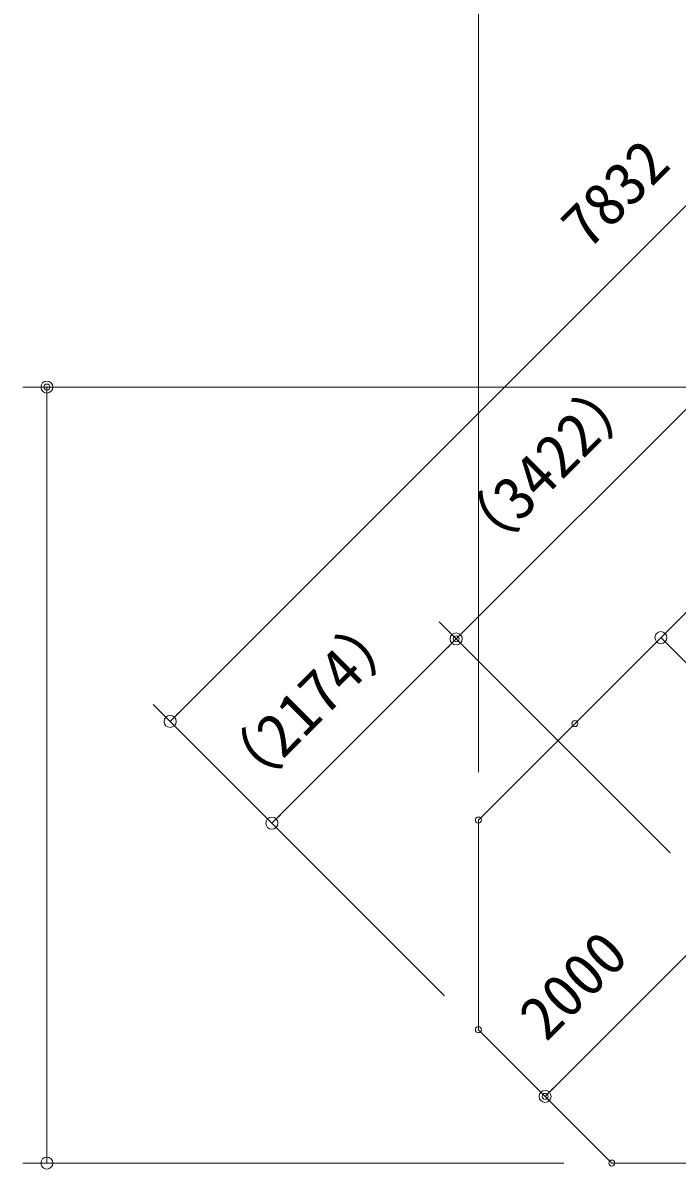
# Model space of a CAD drawing. Units: millimetres, scale not verified. Extents: x 0 to 420, y 0 to 297.
# Drawn here: x 163.65 to 190.93, y 223.34 to 271.15 of the extents above; entities that cross this region are included whole.
import ezdxf
from ezdxf.enums import TextEntityAlignment as Align

# ---------------------------------------------------------------- set-up
doc = ezdxf.new("R2010")
doc.units = ezdxf.units.MM
doc.header["$LTSCALE"] = 0.5
doc.header["$PDMODE"] = 32
doc.header["$PDSIZE"] = 0.25
doc.linetypes.add('USER3', pattern=[63.5, 31.75, -6.35, 6.35, -6.35, 6.35, -6.35])
doc.layers.add('LY_5', color=2, linetype='Continuous', lineweight=18)
doc.layers.add('LY_6', color=7, linetype='Continuous', lineweight=0)
doc.styles.add('ＭＳ ゴシック', font='')
doc.styles.get('ＭＳ ゴシック').set_extended_font_data('MS Gothic')

# ---------------------------------------------------------------- blocks, each defined once
blk = doc.blocks.new('-013-_DOTBLANK')
at = {"color": 7, "linetype": 'Continuous', "lineweight": 0}
blk.add_line((-0.5, 0), (-1, 0), dxfattribs=at)
blk.add_circle((0, 0), 0.5, dxfattribs=at)

msp = doc.modelspace()

# ---------------------------------------------------------------- linework, layer by layer
at = {"layer": 'LY_5', "color": 7, "linetype": 'USER3', "lineweight": 0}
for p, q in [((182.6469, 237.9032), (200.7084, 255.9647)), ((182.6469, 237.9032), (182.6469, 229.1586)), ((188.2113, 223.5942), (182.6469, 229.1586)), ((188.2113, 223.5942), (196.9559, 223.5942))]:
    msp.add_line(p, q, dxfattribs=at)
at = {"layer": 'LY_6'}
for p, q in [((182.6469, 239.9032), (182.6469, 274.9647)), ((169.7893, 242.0162), (197.4792, 269.7061)), ((181.7193, 245.4609), (193.8174, 257.559)), ((198.7084, 255.9647), (163.6469, 255.9647)), ((164.6469, 223.5942), (164.6469, 255.9647)), ((190.6415, 236.5386), (181.0122, 246.168)), ((190.6415, 236.5386), (181.0122, 246.168)), ((174.032, 237.7735), (181.7193, 245.4609)), ((190.2571, 245.5134), (196.621, 239.1494)), ((181.2327, 230.5728), (169.0822, 242.7233)), ((181.2327, 230.5728), (173.3248, 238.4807)), ((185.4291, 226.3764), (192.5002, 233.4475)), ((186.2113, 223.5942), (163.6469, 223.5942))]:
    msp.add_line(p, q, dxfattribs=at)
for p in [(164.6469, 255.9647), (181.7193, 245.4609), (186.669, 241.9253), (182.6469, 237.9032), (182.6469, 229.1586), (182.6469, 229.1586), (185.4291, 226.3764), (188.2113, 223.5942)]:
    msp.add_point(p, dxfattribs=at)

# ---------------------------------------------------------------- block references
at = {"layer": 'LY_6', "xscale": 0.5, "yscale": 0.5}
for p, rotation in [((164.6469, 255.9647), 90), ((181.7193, 245.4609), 45), ((181.7193, 245.4609), 225), ((190.2571, 245.5134), 135), ((169.7893, 242.0162), 225), ((174.032, 237.7735), 225), ((185.4291, 226.3764), 225), ((164.6469, 223.5942), 270)]:
    msp.add_blockref('-013-_DOTBLANK', p, dxfattribs=dict(at, rotation=rotation))

# ---------------------------------------------------------------- texts
at = {"layer": 'LY_6', "style": 'ＭＳ ゴシック'}
for s, p in [('7832', (187.6038, 261.2449)), ('（3422）', (182.9753, 248.1311)), ('（2174）', (173.0987, 238.2545)), ('2000', (185.8656, 228.2271))]:
    msp.add_text(s, height=1.833, rotation=45, dxfattribs=at).set_placement(p, align=Align.BOTTOM_LEFT)

doc.saveas('drawing.dxf')
